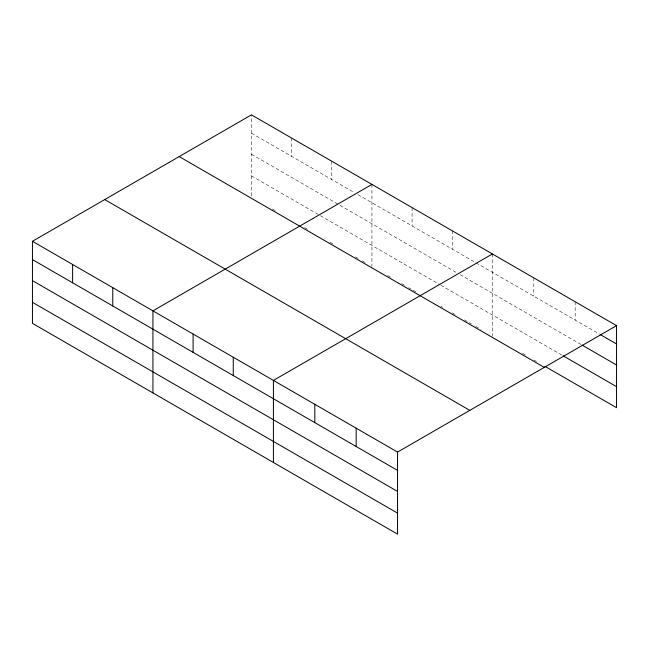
<?xml version="1.0" encoding="UTF-8"?>
<svg xmlns="http://www.w3.org/2000/svg" width="649" height="649" viewBox="0 0 649 649"><rect width="100%" height="100%" fill="white"/><g stroke="black" fill="none" stroke-linecap="round" stroke-linejoin="round"><path stroke-width="0.49" stroke-dasharray="3.25 2.43" d="M251.447 195.917L251.447 114.857M251.447 133.167L354.468 192.648M357.964 194.668L599.311 334.008M251.447 154.202L456.62 272.661M460.109 274.673L581.204 344.587M251.447 175.879L319.551 215.192M320.419 215.703L440.03 284.757M440.906 285.26L562.245 355.311M272.402 209.01L275.898 211.03M304.706 227.661L308.202 229.681M330.025 242.28L333.521 244.3M355.344 256.899L358.84 258.919M362.329 260.93L365.817 262.95M387.648 275.549L391.136 277.561M401.617 283.613L405.106 285.633M408.602 287.645L411.223 289.162M412.967 290.168L416.455 292.18M440.906 306.296L442.65 307.302M452.256 312.85L455.744 314.862M464.481 319.908L471.466 323.94M475.831 326.455L481.063 329.481M522.591 353.454L526.039 355.449M533.794 359.927L537.242 361.915M575.168 301.761L575.168 320.071M533.794 277.869L533.794 296.179M492.413 253.978L492.413 336.036M452.256 230.793L452.256 249.102M412.091 207.607L412.091 225.917M371.934 184.421L371.934 266.479M331.769 161.228L331.769 179.546M291.612 138.042L291.612 156.36"/><path stroke-width="0.97" d="M397.553 491.431L397.553 452.085L32.45 241.298L32.45 323.356L397.553 534.143L397.553 491.431L32.45 280.644M544.998 366.393L616.55 407.702L616.55 325.644L251.447 114.857L32.45 241.298M371.934 184.421L152.937 310.855L152.937 392.913M492.413 253.978L273.416 380.419L273.416 462.477M397.553 452.085L616.55 325.644M600.171 334.503L616.55 343.962M582.072 345.09L616.55 364.998M563.105 355.814L616.55 386.666M179.181 156.579L544.284 367.375M104.716 199.567L469.819 410.363M32.45 259.608L397.553 470.395M32.45 302.32L397.553 513.108M356.171 428.194L356.171 446.512M314.797 404.303L314.797 422.621M233.259 357.226L233.259 375.544M193.094 334.04L193.094 352.358M112.772 287.669L112.772 305.979M72.615 264.484L72.615 282.794"/></g></svg>
